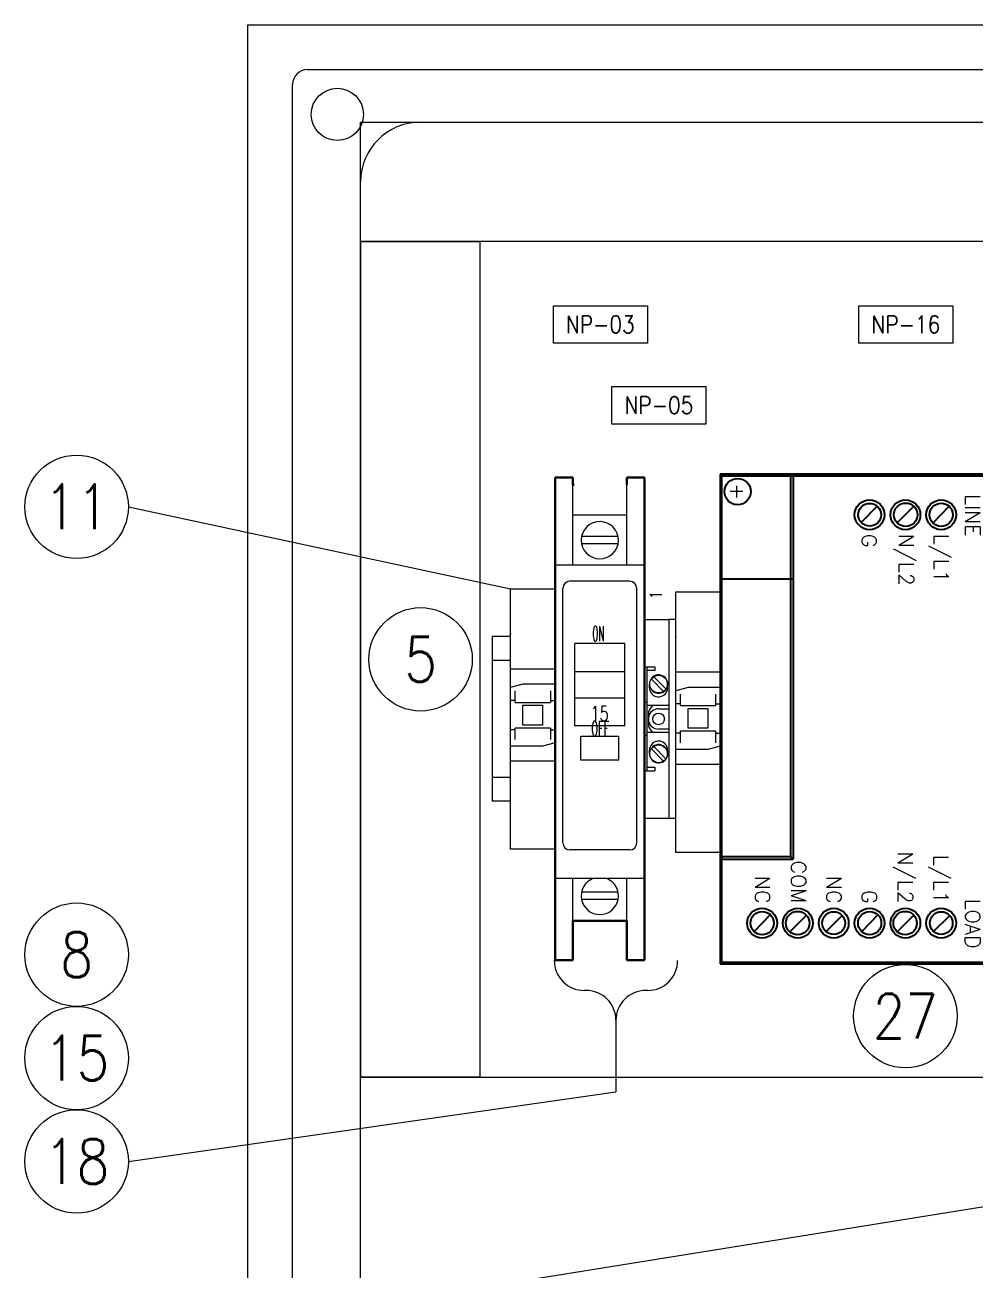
# Model space of a CAD drawing. Header units: inches. Extents: x -4 to 280, y -9 to 35.
# Drawn here: x 30.13 to 38.09, y 19.57 to 30 of the extents above; entities that cross this region are included whole.
import ezdxf
from ezdxf.enums import TextEntityAlignment as Align

# ---------------------------------------------------------------- set-up
doc = ezdxf.new("R2010")
doc.units = ezdxf.units.IN
doc.header["$LTSCALE"] = 0.5
doc.header["$MEASUREMENT"] = 0
doc.linetypes.add('DOT', pattern=[0.25, 0, -0.25])
for name, color, linetype in [('1', 7, 'Continuous'), ('MODEL', 7, 'Continuous'), ('PITEM', 20, 'Continuous'), ('TEXT1', 3, 'Continuous'), ('WIRENO', 71, 'Continuous')]:
    doc.layers.add(name, color=color, linetype=linetype)
for name, color, linetype, lineweight in [('CONTINUOUS1', 7, 'Continuous', 20), ('CONTINUOUS2', 254, 'Continuous', 40), ('E-EQPM', 6, 'Continuous', 35), ('G-Anno-Std-Note', 151, 'Continuous', 25), ('G-Anno-Std-Note @ 4', 151, 'Continuous', 25), ('REV2', 1, 'Continuous', 5), ('TERM_24VDC', 5, 'Continuous', 5)]:
    doc.layers.add(name, color=color, linetype=linetype, lineweight=lineweight)
doc.styles.add('Note', font='romans.shx', dxfattribs={"width": 0.75})
doc.styles.add('RomanS', font='romans.shx', dxfattribs={"width": 0.85})
doc.styles.add('SIMPLEX', font='SIMPLEX.shx')
doc.styles.get("Standard").update_dxf_attribs({"font": 'romans.shx', "width": 0.85})
doc.styles.add('WD', font='romans.shx')

# ---------------------------------------------------------------- blocks, each defined once
blk = doc.blocks.new('Surge')
for p, q in [((0, 0), (0, 4.101)), ((3.1, 4.101), (0, 4.101)), ((0, 0), (0, 4.1)), ((3.088, 4.089), (0.012, 4.089)), ((3.088, 4.089), (3.088, 0.012)), ((3.1, 0), (3.1, 4.101)), ((3.1, 0), (3.1, 4.1)), ((0, 0), (3.1, 0)), ((3.1, 0), (0, 0)), ((3.088, 0.012), (0.012, 0.012))]:
    blk.add_line(p, q)
at = {"color": 8}
for p, q in [((0.589, 4.089), (0.589, 0.898)), ((0.611, 4.089), (0.611, 0.876)), ((0.262, 3.684), (0.262, 3.838)), ((1.314, 3.832), (1.179, 3.697)), ((1.619, 3.833), (1.479, 3.693)), ((1.781, 3.692), (1.916, 3.832)), ((2.214, 3.832), (2.079, 3.697)), ((2.519, 3.833), (2.379, 3.693)), ((2.681, 3.692), (2.816, 3.832)), ((0.611, 3.226), (0.012, 3.226)), ((2.489, 0.012), (2.489, 3.226)), ((3.088, 3.226), (2.489, 3.226)), ((2.511, 3.204), (2.489, 3.226)), ((2.511, 0.012), (2.511, 3.204)), ((3.088, 3.204), (2.511, 3.204)), ((0.012, 0.898), (0.589, 0.898)), ((0.012, 0.876), (0.611, 0.876)), ((0.589, 0.898), (0.611, 0.876)), ((3.088, 0.875), (2.489, 0.875)), ((1.318, 0.408), (1.183, 0.268)), ((1.48, 0.267), (1.62, 0.407)), ((1.785, 0.268), (1.92, 0.403))]:
    blk.add_line(p, q, dxfattribs=at)
for centre, radius in [((0.145, 3.955), 0.11), ((1.25, 3.761), 0.125), ((1.55, 3.761), 0.125), ((1.85, 3.761), 0.125), ((2.15, 3.761), 0.125), ((2.45, 3.761), 0.125), ((2.75, 3.761), 0.125), ((0.35, 3.761), 0.088), ((1.25, 3.761), 0.0956), ((1.552, 3.761), 0.0984), ((1.849, 3.761), 0.0976), ((2.15, 3.761), 0.0956), ((2.452, 3.761), 0.0984), ((2.749, 3.761), 0.0976), ((1.25, 0.339), 0.125), ((1.25, 0.339), 0.0976), ((1.55, 0.339), 0.125), ((1.547, 0.339), 0.0984), ((1.85, 0.339), 0.125), ((1.849, 0.339), 0.0956), ((2.955, 0.145), 0.11)]:
    blk.add_circle(centre, radius, dxfattribs=at)
blk.add_arc((0.35, 3.761), 0.117, 221.1881, 138.8119, dxfattribs=at)
for p in [(0.145, 3.955), (2.955, 0.145)]:
    blk.add_text('+', height=0.125, rotation=90, dxfattribs=at).set_placement(p, align=Align.MIDDLE)
for s, height, p in [('STATUS', 0.1, (0.757, 3.747)), ('LOAD', 0.125, (1.048, 3.766)), ('LINE', 0.125, (1.048, 0.344))]:
    blk.add_text(s, height=height, rotation=90, dxfattribs=at).set_placement(p, align=Align.CENTER)
for s, p in [('L/L1', (1.315, 3.597)), ('N/L2', (1.612, 3.597)), ('G', (1.914, 3.597)), ('NC', (2.211, 3.597)), ('COM', (2.507, 3.597)), ('NC', (2.809, 3.597))]:
    blk.add_text(s, height=0.125, rotation=90, dxfattribs=at).set_placement(p, align=Align.RIGHT)
for s, p in [('L/L1', (1.312, 0.5)), ('N/L2', (1.605, 0.5)), ('G', (1.916, 0.5))]:
    blk.add_text(s, height=0.125, rotation=90, dxfattribs=at).set_placement(p)
blk = doc.blocks.new('A$C6E383473')
at = {"layer": 'E-EQPM'}
blk.add_blockref('Surge', (0, 0), dxfattribs=at)
blk = doc.blocks.new('QOU110')
at = {"layer": 'CONTINUOUS1', "extrusion": (0, 1, 0)}
for p, q in [((0, -2.0225), (0, 2.0225)), ((0.15, 2.0225), (0, 2.0225)), ((0.15, 1.2875), (0.15, 2.0225)), ((0.75, 2.0225), (0.6, 2.0225)), ((0.6, 1.2875), (0.6, 2.0225)), ((0.75, -2.0225), (0.75, 2.0225)), ((0.6, 1.7075), (0.15, 1.7075)), ((0.528088, 1.5275), (0.221912, 1.5275)), ((0.528088, 1.4675), (0.221912, 1.4675)), ((0.75, 1.2875), (0, 1.2875)), ((0.625, 1.1535), (0.125, 1.1535)), ((0.065, -1.0375), (0.065, 1.0935)), ((0.685, -1.0375), (0.685, 1.0935)), ((0.585, 0.6335), (0.165, 0.6335)), ((0.165, -0.0565), (0.165, 0.6335)), ((0.585, -0.0565), (0.585, 0.6335)), ((0.585, 0.3935), (0.165, 0.3935)), ((0.585, 0.1735), (0.165, 0.1735)), ((0.585, -0.0565), (0.165, -0.0565)), ((0.535, -0.1465), (0.215, -0.1465)), ((0.215, -0.3465), (0.215, -0.1465)), ((0.535, -0.3465), (0.535, -0.1465)), ((0.535, -0.3465), (0.215, -0.3465)), ((0.625, -1.0975), (0.125, -1.0975)), ((0.75, -1.3375), (0, -1.3375)), ((0.15, -2.0225), (0.15, -1.3375)), ((0.6, -2.0225), (0.6, -1.3375)), ((0.528088, -1.4525), (0.221912, -1.4525)), ((0.528088, -1.5125), (0.221912, -1.5125)), ((0.6, -1.6925), (0.15, -1.6925)), ((0.15, -2.0225), (0, -2.0225)), ((0.75, -2.0225), (0.6, -2.0225))]:
    blk.add_line(p, q, dxfattribs=at)
at = {"layer": 'CONTINUOUS1'}
for centre, radius, start, end in [((0.375, 1.4975), 0.156, 111.6448849, 111.2877909), ((0.125, 1.0935), 0.06, 90, 180), ((0.625, 1.0935), 0.06, 0, 90), ((0.125, -1.0375), 0.06, 180, 270), ((0.625, -1.0375), 0.06, 270, 0), ((0.375, -1.4825), 0.156, 111.6448849, 68.3551151)]:
    blk.add_arc(centre, radius, start, end, dxfattribs=at)
at = {"layer": 'CONTINUOUS2', "extrusion": (0, 1, 0)}
for p, q in [((0.15, 2.0225), (0, 2.0225)), ((0, -2.0225), (0, 2.0225)), ((0.15, 1.9625), (0.15, 2.0225)), ((0.6, 1.9625), (0.6, 2.0225)), ((0.75, 2.0225), (0.6, 2.0225)), ((0.75, -2.0225), (0.75, 2.0225)), ((0.16, 1.9625), (0.15, 1.9625)), ((0.6, -1.6925), (0.15, -1.6925)), ((0.15, -2.0225), (0.15, -1.6925)), ((0.6, -2.0225), (0.6, -1.6925)), ((0.15, -2.0225), (0, -2.0225)), ((0.75, -2.0225), (0.6, -2.0225))]:
    blk.add_line(p, q, dxfattribs=at)
at = {"layer": 'CONTINUOUS1', "style": 'SIMPLEX', "width": 0.475472}
blk.add_text('OFF', height=0.125, dxfattribs=at).set_placement((0.302916, -0.144056), (0.452916, -0.144056), align=Align.FIT)
at = {"layer": 'TEXT1', "style": 'SIMPLEX'}
for s, width, p, p2 in [('ON', 0.466667, (0.31299, 0.652514), (0.41299, 0.652514)), ('15', 0.84, (0.298272, -0.017624), (0.448272, -0.017624))]:
    blk.add_text(s, height=0.125, dxfattribs=dict(at, width=width)).set_placement(p, p2, align=Align.FIT)
blk = doc.blocks.new('UK END_STOP')
at = {"layer": '1', "color": 7}
for p, q in [((0, 1.091), (0.373, 1.091)), ((0, -1.091), (0, 1.091)), ((0.373, 1.091), (0.373, -1.091)), ((0.373, 0.418), (0, 0.418)), ((0.104, 0.29), (0, 0.263)), ((0.039, 0.139), (0.039, 0.235)), ((0.373, 0.29), (0.104, 0.29)), ((0.334, 0.235), (0.334, 0.139)), ((0.039, 0.155), (0, 0.155)), ((0.039, 0.139), (0.334, 0.139)), ((0.104, 0.114), (0.269, 0.114)), ((0.104, -0.051), (0.104, 0.114)), ((0.269, 0.114), (0.269, -0.051)), ((0.334, 0.155), (0.373, 0.155)), ((0.039, -0.092), (0, -0.092)), ((0.334, -0.076), (0.039, -0.076)), ((0.039, -0.173), (0.039, -0.076)), ((0.269, -0.051), (0.104, -0.051)), ((0.334, -0.076), (0.334, -0.173)), ((0.334, -0.092), (0.373, -0.092)), ((0.373, -0.2), (0.269, -0.228)), ((0.269, -0.228), (0, -0.228)), ((0.373, -0.355), (0, -0.355)), ((0.373, -1.091), (0, -1.091))]:
    blk.add_line(p, q, dxfattribs=at)
at = {"layer": '1', "color": 7, "linetype": 'DOT'}
blk.add_point((0, 0.714), dxfattribs=at)
blk = doc.blocks.new('Anno_Circle')
at = {"color": 0, "linetype": 'ByBlock', "lineweight": -2}
blk.add_circle((0, 0), 1.155, dxfattribs=at)
at = {"color": 0, "linetype": 'ByBlock', "lineweight": -2, "style": 'Note', "width": 0.85}
blk.add_attdef('ID', text='', height=1, dxfattribs=at).set_placement((0, 0), align=Align.MIDDLE)
blk = doc.blocks.new('ADHESIVENAMEPLATE')
blk.add_lwpolyline([(40.804, 6.264), (40.017, 6.264), (40.017, 6.579), (40.804, 6.579)], close=True)
at = {"layer": 'PITEM', "style": 'RomanS', "width": 0.85}
blk.add_attdef('NP_NO', text='', height=0.145, dxfattribs=at).set_placement((40.41, 6.422), align=Align.MIDDLE)
blk = doc.blocks.new('UK 3 N')
at = {"layer": '1', "color": 7}
for p, q in [((0, 0.436), (0.086, 0.436)), ((0.022, -0.436), (0.022, 0.436)), ((0.086, 0.436), (0.086, 0.405)), ((0.086, 0.405), (0.022, 0.405)), ((0.159, 0.231), (0.057, 0.333)), ((0.077, 0.353), (0.179, 0.251)), ((0.04, 0.262), (0.04, 0.292)), ((0.192, 0.244), (0.192, 0.309)), ((0.022, 0.137), (0, 0.137)), ((0.202, 0.112), (0.022, 0.112)), ((0.033, 0.057), (0.033, -0.057)), ((0.117, 0.085), (0.202, 0.085)), ((0.202, -0.085), (0.117, -0.085)), ((0, -0.137), (0.022, -0.137)), ((0.022, -0.112), (0.202, -0.112)), ((0.04, -0.292), (0.04, -0.262)), ((0.159, -0.353), (0.057, -0.251)), ((0.077, -0.231), (0.179, -0.333)), ((0.192, -0.309), (0.192, -0.244)), ((0.022, -0.405), (0.086, -0.405)), ((0.086, -0.405), (0.086, -0.436)), ((0, -0.436), (0.086, -0.436))]:
    blk.add_line(p, q, dxfattribs=at)
blk.add_lwpolyline([(0, -0.833), (0, 0.833), (0.202, 0.833), (0.202, -0.833)], close=True, dxfattribs=at)
for centre, radius in [((0.118, 0.292), 0.0745), ((0.117, 0), 0.049), ((0.118, -0.292), 0.0745)]:
    blk.add_circle(centre, radius, dxfattribs=at)
for centre, radius, start, end in [((0.117, 0.292), 0.0769, 12.9612, 347.0388), ((0.117, 0.262), 0.0769, 180, 347.0388), ((0.116, 0.039), 0.0843, 120.6312, 167.6192), ((0.117, 0), 0.0852, 90, 167.6908), ((0.117, 0), 0.0852, 192.3092, 270), ((0.116, -0.039), 0.0843, 192.3808, 239.3688), ((0.117, -0.262), 0.0769, 12.9612, 180), ((0.117, -0.292), 0.0769, 12.9612, 347.0388)]:
    blk.add_arc(centre, radius, start, end, dxfattribs=at)
at = {"layer": '1', "color": 7, "linetype": 'DOT'}
blk.add_point((0, 0.686), dxfattribs=at)
blk = doc.blocks.new('WD_WNH')
at = {"linetype": 'Continuous', "style": 'WD', "width": 0.8}
blk.add_attdef('WIRENO', text='', height=0.1, dxfattribs=at).set_placement((0, 0.062), align=Align.CENTER)
at = {"style": 'WD', "flags": 1}
for tag, p in [('W01USER', (0, 0.078)), ('W02USER', (0, 0.07)), ('W03USER', (0, 0.062)), ('W04USER', (0, 0.055)), ('W05USER', (0, 0.047)), ('W06USER', (0, 0.039)), ('W07USER', (0, 0.031)), ('W08USER', (0, 0.023)), ('W09USER', (0, 0.016)), ('W10USER', (0, 0.008))]:
    blk.add_attdef(tag, text='', height=0.005, dxfattribs=at).set_placement(p, align=Align.CENTER)

msp = doc.modelspace()

# ---------------------------------------------------------------- linework, layer by layer
for p, q in [((32.94421, 28.18415), (32.94421, 21.18297)), ((34.20034, 24.87415), (34.04701, 24.87415)), ((34.04701, 24.87415), (34.04701, 23.49415)), ((34.20034, 24.67415), (34.04701, 24.67415)), ((34.20034, 23.69415), (34.04701, 23.69415)), ((34.20034, 23.49415), (34.04701, 23.49415))]:
    msp.add_line(p, q)
for points in [[(32.94421, 29.18415), (51.77498, 29.18415), (51.77824, 28.18415), (32.94421, 28.18415)], [(32.94421, 28.18415), (33.94421, 28.18415), (33.94421, 21.18297), (32.94421, 21.18297)], [(51.77824, 19.18297), (32.94421, 19.18297), (32.94421, 21.18297), (51.77824, 21.18297)]]:
    msp.add_lwpolyline(points, close=True)
at = {"layer": '1', "color": 7}
msp.add_lwpolyline([(35.52496, 25.01695), (35.52496, 23.35134), (35.58417, 23.35134), (35.58417, 25.01695)], close=True, dxfattribs=at)
at = {"layer": 'G-Anno-Std-Note'}
for p, q in [((31, 25.96143), (34.20034, 25.27503)), ((34.83332, 21.90891), (34.81673, 21.90891)), ((35.3499, 21.90891), (35.33332, 21.90891)), ((35.08332, 21.65891), (35.08332, 21.05941)), ((31, 20.47641), (35.08332, 21.05941)), ((31, 18.94835), (40.78959, 20.51875))]:
    msp.add_line(p, q, dxfattribs=at)
for centre, start, end in [((34.81673, 22.15891), 180, 270), ((35.3499, 22.15891), 270, 0), ((34.83332, 21.65891), 0, 90), ((35.33332, 21.65891), 90, 180)]:
    msp.add_arc(centre, 0.25, start, end, dxfattribs=at)
at = {"layer": 'MODEL'}
for p, q in [((32, 29.99987), (56, 29.99987)), ((32, 0.00013), (32, 29.99987)), ((32.5, 29.62487), (55.5, 29.62487)), ((32.375, 0.50013), (32.375, 29.49987)), ((33.44421, 29.18415), (54.64421, 29.18415)), ((32.94421, 1.48415), (32.94421, 28.68415))]:
    msp.add_line(p, q, dxfattribs=at)
msp.add_circle((32.75, 29.24987), 0.21875, dxfattribs=at)
for centre, radius in [((32.5, 29.49987), 0.125), ((33.44421, 28.68415), 0.5)]:
    msp.add_arc(centre, radius, 90, 180, dxfattribs=at)

# ---------------------------------------------------------------- block references
for p, values in [((-5.4577, 21.06774), {'NP_NO': 'NP-03'}), ((-2.89931, 21.06774), {'NP_NO': 'NP-16'}), ((-4.96737, 20.39145), {'NP_NO': 'NP-05'})]:
    msp.add_blockref('ADHESIVENAMEPLATE', p).add_auto_attribs(values)
for p in [(34.20034, 24.18415), (35.58417, 24.15701)]:
    msp.add_blockref('UK END_STOP', p)
at = {"layer": 'E-EQPM', "color": 4, "rotation": 180}
msp.add_blockref('A$C6E383473', (39.05698, 26.23415), dxfattribs=at)
at = {"layer": 'G-Anno-Std-Note @ 4', "xscale": 0.375, "yscale": 0.375, "zscale": 0.375}
for p, values in [((30.56693, 25.96143), {'ID': '11'}), ((33.44728, 24.68356), {'ID': '5'}), ((30.56693, 22.20868), {'ID': '8'}), ((37.50697, 21.69395), {'ID': '27'}), ((30.56693, 21.34254), {'ID': '15'}), ((30.56693, 20.4764), {'ID': '18'})]:
    msp.add_blockref('Anno_Circle', p, dxfattribs=at).add_auto_attribs(values)
at = {"layer": 'REV2'}
msp.add_blockref('QOU110', (34.57313, 24.18415), dxfattribs=at)
at = {"layer": 'TERM_24VDC', "color": 5}
msp.add_blockref('UK 3 N', (35.32313, 24.18415), dxfattribs=at)
at = {"layer": 'WIRENO'}
ref = msp.add_blockref('WD_WNH', (35.52964, 25.22319, 0.87467), dxfattribs=dict(at, rotation=90))
ref.add_attrib('WIRENO', '1', dxfattribs={"linetype": 'Continuous', "height": 0.1, "rotation": 90, "style": 'WD', "width": 0.8}).set_placement((35.46714, 25.22319, 0.87467), align=Align.CENTER)

doc.saveas('drawing.dxf')
